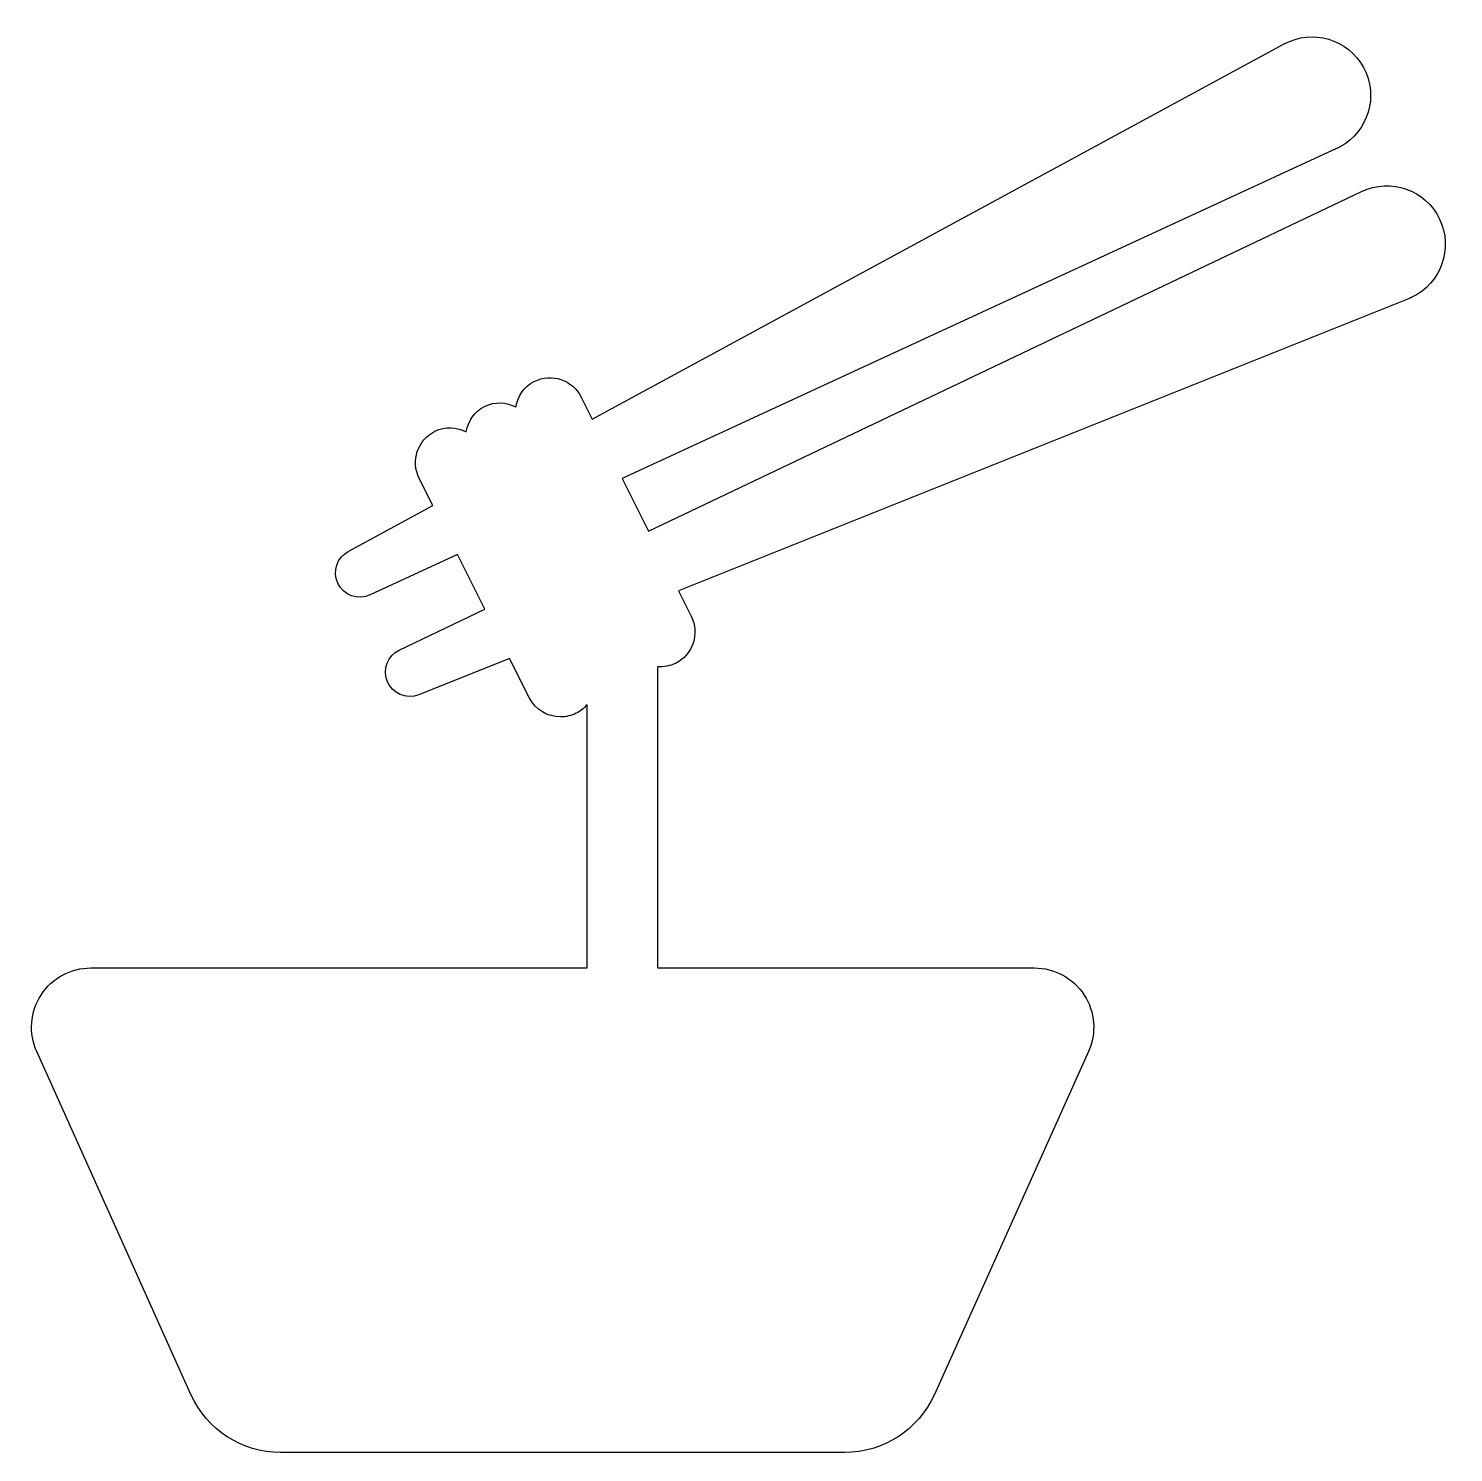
# Model space of a CAD drawing. Header units: centimetres. Extents: x -6.5 to 6.6, y -6.5 to 6.5.
import ezdxf

# ---------------------------------------------------------------- set-up
doc = ezdxf.new("R2010")
doc.units = ezdxf.units.CM
doc.header["$MEASUREMENT"] = 0
doc.layers.add('Layer 1', color=7, linetype='Continuous')

msp = doc.modelspace()

# ---------------------------------------------------------------- linework, layer by layer
at = {"layer": 'Layer 1'}
msp.add_open_spline([(6.47118, 4.79018), (6.34341, 5.05852), (6.02208, 5.17242), (5.75376, 5.04444), (5.75376, 5.04444), (5.75376, 5.04444), (-0.79597, 1.92246), (-0.79597, 1.92246), (-0.79597, 1.92246), (-0.79597, 1.92246), (-1.03862, 2.40625), (-1.03862, 2.40625), (-1.03862, 2.40625), (-1.03862, 2.40625), (5.52508, 5.43848), (5.52508, 5.43848), (5.52508, 5.43848), (5.535, 5.44308), (5.54614, 5.44856), (5.55598, 5.4538), (5.55598, 5.4538), (5.81723, 5.59564), (5.91409, 5.92243), (5.77246, 6.18363), (5.77246, 6.18363), (5.63078, 6.44483), (5.30404, 6.54193), (5.04263, 6.40006), (5.04263, 6.40006), (5.04263, 6.40006), (-1.31293, 2.95304), (-1.31293, 2.95304), (-1.31293, 2.95304), (-1.31293, 2.95304), (-1.41403, 3.15463), (-1.41403, 3.15463), (-1.41403, 3.15463), (-1.49407, 3.3137), (-1.68761, 3.3782), (-1.84731, 3.29838), (-1.84731, 3.29838), (-1.94237, 3.25075), (-1.99802, 3.16143), (-2.01498, 3.06412), (-2.01498, 3.06412), (-2.10309, 3.10849), (-2.20783, 3.1172), (-2.3029, 3.0697), (-2.3029, 3.0697), (-2.39796, 3.02207), (-2.45361, 2.93275), (-2.47057, 2.83541), (-2.47057, 2.83541), (-2.55876, 2.87999), (-2.66372, 2.88872), (-2.75891, 2.84107), (-2.75891, 2.84107), (-2.91819, 2.76125), (-2.98248, 2.56728), (-2.90266, 2.40779), (-2.90266, 2.40779), (-2.90266, 2.40779), (-2.77767, 2.15861), (-2.77767, 2.15861), (-2.77767, 2.15861), (-2.77767, 2.15861), (-3.55428, 1.73742), (-3.55428, 1.73742), (-3.55428, 1.73742), (-3.65707, 1.68133), (-3.70078, 1.55422), (-3.65096, 1.4464), (-3.65096, 1.4464), (-3.59905, 1.33395), (-3.46586, 1.285), (-3.35338, 1.33692), (-3.35338, 1.33692), (-3.35338, 1.33692), (-2.55137, 1.70742), (-2.55137, 1.70742), (-2.55137, 1.70742), (-2.55137, 1.70742), (-2.29978, 1.20569), (-2.29978, 1.20569), (-2.29978, 1.20569), (-2.29978, 1.20569), (-3.08649, 0.83067), (-3.08649, 0.83067), (-3.08649, 0.83067), (-3.19198, 0.78), (-3.2422, 0.6552), (-3.19809, 0.54487), (-3.19809, 0.54487), (-3.15208, 0.42996), (-3.02156, 0.37405), (-2.90662, 0.42007), (-2.90662, 0.42007), (-2.90662, 0.42007), (-2.07305, 0.75368), (-2.07305, 0.75368), (-2.07305, 0.75368), (-2.07305, 0.75368), (-1.8929, 0.3944), (-1.8929, 0.3944), (-1.8929, 0.3944), (-1.83633, 0.28156), (-1.72246, 0.21644), (-1.60416, 0.21644), (-1.60416, 0.21644), (-1.5554, 0.21644), (-1.50603, 0.22737), (-1.45954, 0.2507), (-1.45954, 0.2507), (-1.42051, 0.27028), (-1.38749, 0.297), (-1.36061, 0.32812), (-1.36061, 0.32812), (-1.36061, 0.32812), (-1.36061, -2.09009), (-1.36061, -2.09009), (-1.36061, -2.09009), (-1.36061, -2.09009), (-5.91944, -2.0901), (-5.91944, -2.0901), (-5.91944, -2.0901), (-6.10438, -2.0901), (-6.27671, -2.18382), (-6.37714, -2.33913), (-6.37714, -2.33913), (-6.47758, -2.49444), (-6.49252, -2.6901), (-6.41664, -2.8588), (-6.41664, -2.8588), (-6.41664, -2.8588), (-5.00051, -6.00967), (-5.00051, -6.00967), (-5.00051, -6.00967), (-4.85465, -6.33413), (-4.53209, -6.54281), (-4.17631, -6.54281), (-4.17631, -6.54281), (-4.17631, -6.54281), (1.0056, -6.5428), (1.0056, -6.5428), (1.0056, -6.5428), (1.36133, -6.5428), (1.68394, -6.3341), (1.82975, -6.00966), (1.82975, -6.00966), (1.82975, -6.00966), (3.24588, -2.85879), (3.24588, -2.85879), (3.24588, -2.85879), (3.32176, -2.69009), (3.30681, -2.49443), (3.20638, -2.33912), (3.20638, -2.33912), (3.10597, -2.18384), (2.93365, -2.09009), (2.74873, -2.09009), (2.74873, -2.09009), (2.74873, -2.09009), (-0.71506, -2.0901), (-0.71506, -2.0901), (-0.71506, -2.0901), (-0.71506, -2.0901), (-0.71413, 0.67548), (-0.71413, 0.67548), (-0.71413, 0.67548), (-0.66227, 0.67551), (-0.59422, 0.68442), (-0.54779, 0.70773), (-0.54779, 0.70773), (-0.38854, 0.78766), (-0.32422, 0.98152), (-0.40404, 1.14101), (-0.40404, 1.14101), (-0.40404, 1.14101), (-0.52128, 1.37472), (-0.52128, 1.37472), (-0.52128, 1.37472), (-0.52128, 1.37472), (6.18538, 4.05887), (6.18538, 4.05887), (6.18538, 4.05887), (6.19549, 4.06287), (6.207, 4.06789), (6.21692, 4.07271), (6.21692, 4.07271), (6.48526, 4.20074), (6.59913, 4.52183), (6.47118, 4.79018)], degree=3, knots=[0, 0, 0, 0, 0.02040816, 0.02040816, 0.02040816, 0.02040816, 0.04081633, 0.04081633, 0.04081633, 0.04081633, 0.06122449, 0.06122449, 0.06122449, 0.06122449, 0.08163265, 0.08163265, 0.08163265, 0.08163265, 0.10204082, 0.10204082, 0.10204082, 0.10204082, 0.12244898, 0.12244898, 0.12244898, 0.12244898, 0.14285714, 0.14285714, 0.14285714, 0.14285714, 0.16326531, 0.16326531, 0.16326531, 0.16326531, 0.18367347, 0.18367347, 0.18367347, 0.18367347, 0.20408163, 0.20408163, 0.20408163, 0.20408163, 0.2244898, 0.2244898, 0.2244898, 0.2244898, 0.24489796, 0.24489796, 0.24489796, 0.24489796, 0.26530612, 0.26530612, 0.26530612, 0.26530612, 0.28571429, 0.28571429, 0.28571429, 0.28571429, 0.30612245, 0.30612245, 0.30612245, 0.30612245, 0.32653061, 0.32653061, 0.32653061, 0.32653061, 0.34693878, 0.34693878, 0.34693878, 0.34693878, 0.36734694, 0.36734694, 0.36734694, 0.36734694, 0.3877551, 0.3877551, 0.3877551, 0.3877551, 0.40816327, 0.40816327, 0.40816327, 0.40816327, 0.42857143, 0.42857143, 0.42857143, 0.42857143, 0.44897959, 0.44897959, 0.44897959, 0.44897959, 0.46938776, 0.46938776, 0.46938776, 0.46938776, 0.48979592, 0.48979592, 0.48979592, 0.48979592, 0.51020408, 0.51020408, 0.51020408, 0.51020408, 0.53061224, 0.53061224, 0.53061224, 0.53061224, 0.55102041, 0.55102041, 0.55102041, 0.55102041, 0.57142857, 0.57142857, 0.57142857, 0.57142857, 0.59183673, 0.59183673, 0.59183673, 0.59183673, 0.6122449, 0.6122449, 0.6122449, 0.6122449, 0.63265306, 0.63265306, 0.63265306, 0.63265306, 0.65306122, 0.65306122, 0.65306122, 0.65306122, 0.67346939, 0.67346939, 0.67346939, 0.67346939, 0.69387755, 0.69387755, 0.69387755, 0.69387755, 0.71428571, 0.71428571, 0.71428571, 0.71428571, 0.73469388, 0.73469388, 0.73469388, 0.73469388, 0.75510204, 0.75510204, 0.75510204, 0.75510204, 0.7755102, 0.7755102, 0.7755102, 0.7755102, 0.79591837, 0.79591837, 0.79591837, 0.79591837, 0.81632653, 0.81632653, 0.81632653, 0.81632653, 0.83673469, 0.83673469, 0.83673469, 0.83673469, 0.85714286, 0.85714286, 0.85714286, 0.85714286, 0.87755102, 0.87755102, 0.87755102, 0.87755102, 0.89795918, 0.89795918, 0.89795918, 0.89795918, 0.91836735, 0.91836735, 0.91836735, 0.91836735, 0.93877551, 0.93877551, 0.93877551, 0.93877551, 0.95918367, 0.95918367, 0.95918367, 0.95918367, 1, 1, 1, 1], dxfattribs=at)

doc.saveas('drawing.dxf')
